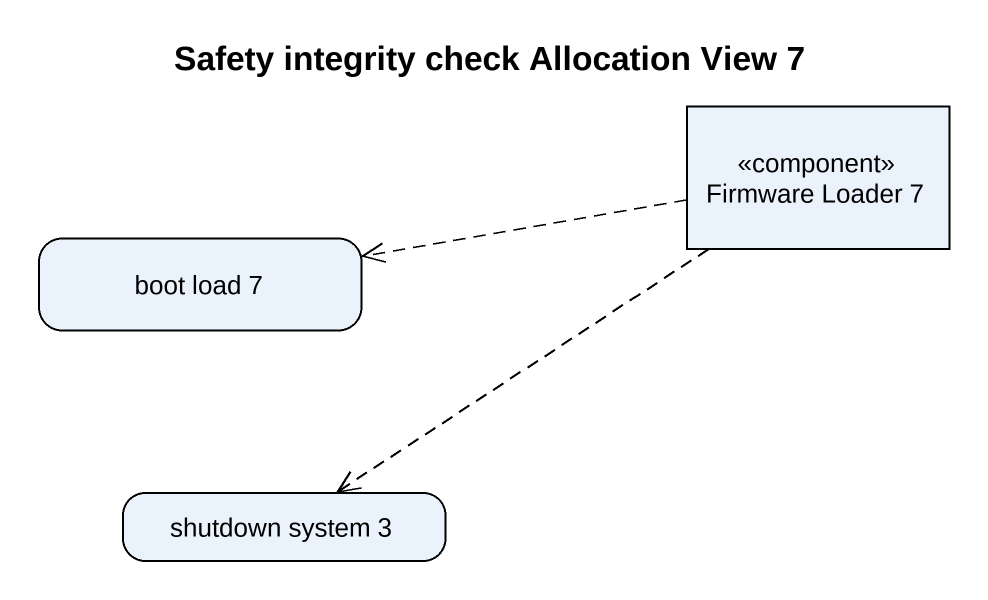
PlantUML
@startuml
title Safety integrity check Allocation View 7
hide empty description
state "Firmware Loader 7" as Firmware_Loader_7 <<component>>
state "boot load 7" as boot_load_7
state "shutdown system 3" as shutdown_system_3
Firmware_Loader_7 -left[dashed]-> boot_load_7
Firmware_Loader_7 -[dashed]-> shutdown_system_3
@enduml
